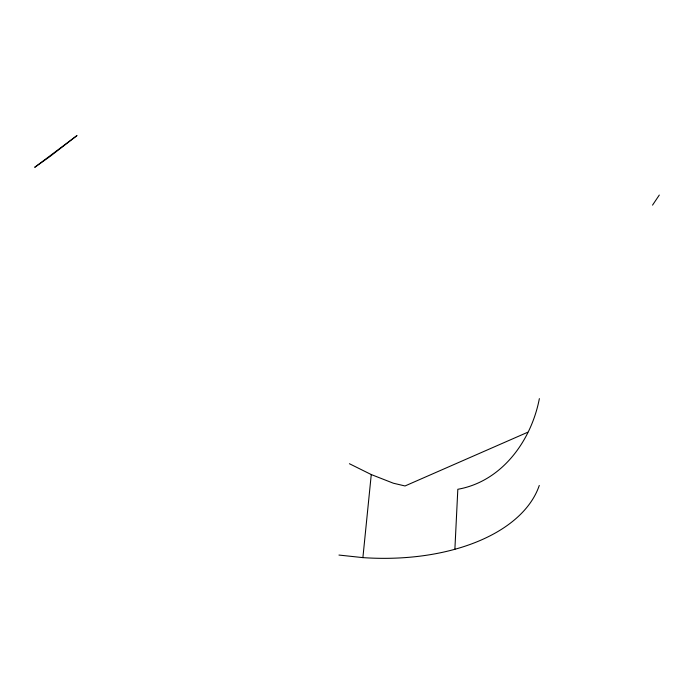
<?xml version="1.0" encoding="UTF-8"?>
<svg xmlns="http://www.w3.org/2000/svg" width="694" height="694" viewBox="0 0 694 694"><rect width="100%" height="100%" fill="white"/><g stroke="black" fill="none" stroke-linecap="round" stroke-linejoin="round"><path stroke-width="1.04" d="M454.882 549.284L457.823 489.279C502.031 481.471 531.335 440.586 539.368 398.616M338.958 555.061L362.893 557.62L371.264 474.557L349.412 463.722M659.3 195.049L652.534 205.138M527.709 432.258L405.027 485.965L393.377 483.224L371.264 474.557M539.281 485.444A180.813 103.909 6 0 1 362.893 557.62M76.869 135.66L49.812 156.618L34.7 167.315L76.869 135.66"/></g></svg>
